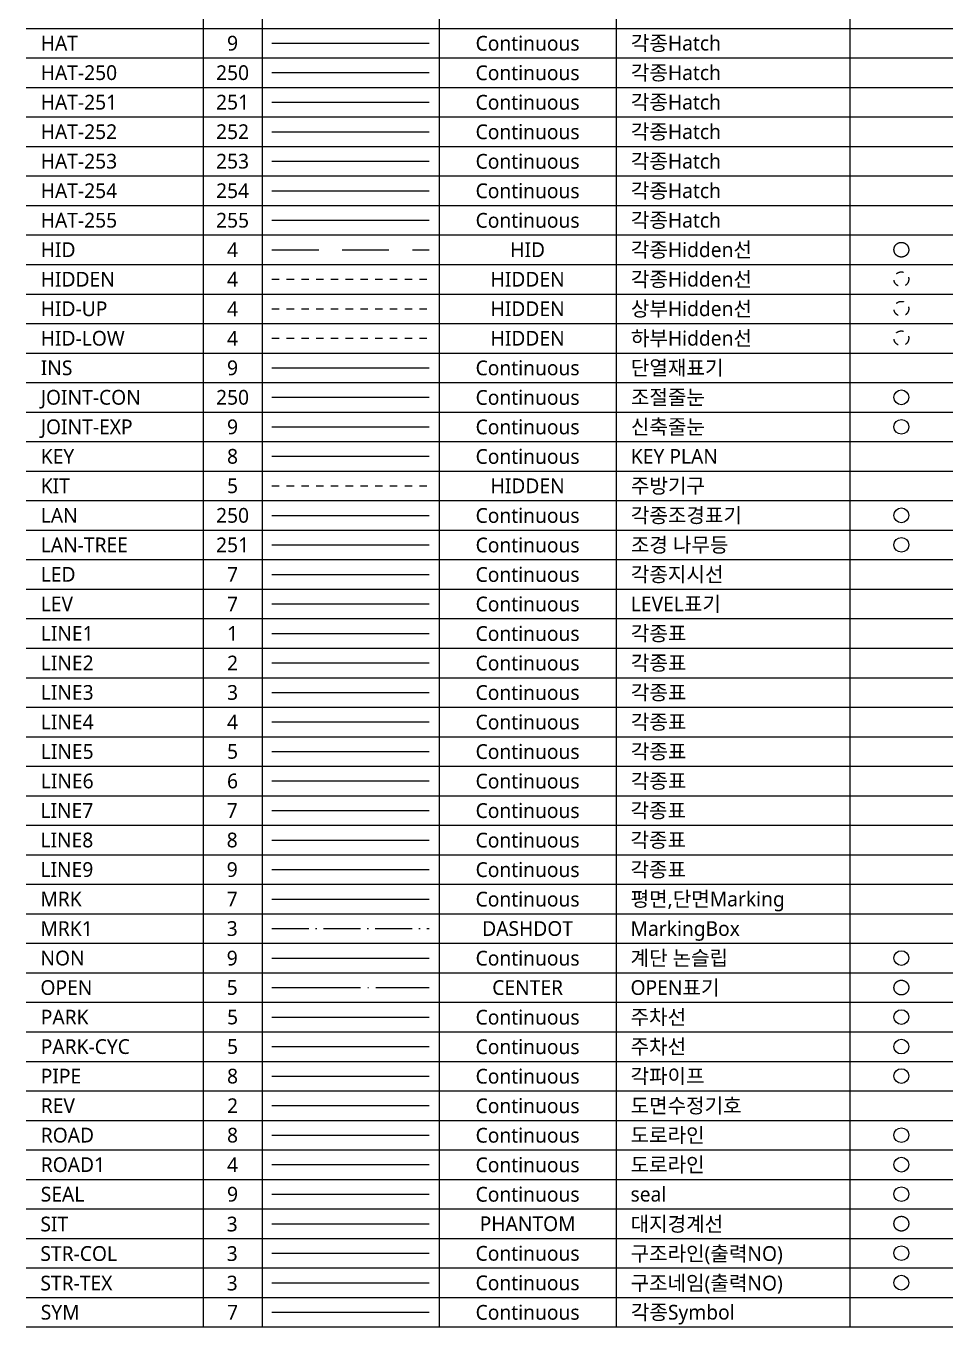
# Model space of a CAD drawing. Header units: millimetres. Extents: x 107602 to 329326, y 78309 to 188874.
# Drawn here: x 249126 to 286826, y 82814 to 135710 of the extents above; entities that cross this region are included whole.
import ezdxf
from ezdxf.enums import TextEntityAlignment as Align

# ---------------------------------------------------------------- set-up
doc = ezdxf.new("R2010")
doc.units = ezdxf.units.MM
doc.header["$LTSCALE"] = 300
for name, pattern in [('CENTER', [14.1, 12, -1, 0.1, -1]), ('DASHDOT', [7, 5, -1, 0, -1]), ('DASHED2', [9.525, 6.35, -3.175]), ('HIDDEN', [2, 1, -1]), ('PHANTOM', [27.2, 24, -1, 0.1, -1, 0.1, -1])]:
    doc.linetypes.add(name, pattern=pattern)
for name, color, linetype in [('HAT', 9, 'Continuous'), ('HAT-250', 250, 'Continuous'), ('HAT-251', 251, 'Continuous'), ('HAT-252', 252, 'Continuous'), ('HAT-253', 253, 'Continuous'), ('HAT-254', 254, 'Continuous'), ('HAT-255', 255, 'Continuous'), ('HID', 6, 'DASHED2'), ('HID-LOW', 4, 'HIDDEN'), ('HID-UP', 4, 'HIDDEN'), ('HIDDEN', 4, 'HIDDEN'), ('INS', 9, 'Continuous'), ('JOINT-CON', 250, 'Continuous'), ('JOINT-EXP', 9, 'Continuous'), ('KEY', 251, 'Continuous'), ('KIT', 5, 'HIDDEN'), ('LAN', 250, 'Continuous'), ('LAN-TREE', 251, 'Continuous'), ('LED', 7, 'Continuous'), ('LEV', 7, 'Continuous'), ('LINE1', 1, 'Continuous'), ('LINE2', 2, 'Continuous'), ('LINE3', 3, 'Continuous'), ('LINE4', 4, 'Continuous'), ('LINE5', 5, 'Continuous'), ('LINE6', 6, 'Continuous'), ('LINE7', 7, 'Continuous'), ('LINE8', 8, 'Continuous'), ('LINE9', 9, 'Continuous'), ('MRK', 7, 'Continuous'), ('MRK1', 90, 'DASHDOT'), ('NON', 9, 'Continuous'), ('OPEN', 5, 'CENTER'), ('PARK', 5, 'Continuous'), ('PARK-CYC', 6, 'Continuous'), ('PIPE', 8, 'Continuous'), ('REV', 2, 'Continuous'), ('ROAD', 4, 'Continuous'), ('ROAD1', 4, 'Continuous'), ('SEAL', 9, 'Continuous'), ('SIT', 3, 'PHANTOM'), ('SYM', 7, 'Continuous')]:
    doc.layers.add(name, color=color, linetype=linetype)
doc.layers.add('STR-COL', color=191, linetype='Continuous', plot=False)
doc.layers.add('STR-TEX', color=56, linetype='Continuous', plot=False)
doc.styles.get("Standard").update_dxf_attribs({"font": 'NanumGothic.ttf'})

msp = doc.modelspace()

# ---------------------------------------------------------------- linework, layer by layer
at = {"layer": 'HAT'}
msp.add_line((259125.5, 135014), (265525.5, 135014), dxfattribs=at)
at = {"layer": 'HAT-250'}
msp.add_line((259125.5, 133814), (265525.5, 133814), dxfattribs=at)
at = {"layer": 'HAT-251'}
msp.add_line((259125.5, 132614), (265525.5, 132614), dxfattribs=at)
at = {"layer": 'HAT-252'}
msp.add_line((259125.5, 131414), (265525.5, 131414), dxfattribs=at)
at = {"layer": 'HAT-253'}
msp.add_line((259125.5, 130214), (265525.5, 130214), dxfattribs=at)
at = {"layer": 'HAT-254'}
msp.add_line((259125.5, 129014), (265525.5, 129014), dxfattribs=at)
at = {"layer": 'HAT-255'}
msp.add_line((259125.5, 127814), (265525.5, 127814), dxfattribs=at)
at = {"layer": 'HID'}
msp.add_line((259125.5, 126614), (265525.5, 126614), dxfattribs=at)
msp.add_circle((284725.5, 126614), 300, dxfattribs=at)
at = {"layer": 'HID-LOW'}
msp.add_line((259125.5, 123014), (265525.5, 123014), dxfattribs=at)
msp.add_circle((284725.5, 123014), 300, dxfattribs=at)
at = {"layer": 'HID-UP'}
msp.add_line((259125.5, 124214), (265525.5, 124214), dxfattribs=at)
msp.add_circle((284725.5, 124214), 300, dxfattribs=at)
at = {"layer": 'HIDDEN'}
msp.add_line((259125.5, 125414), (265525.5, 125414), dxfattribs=at)
msp.add_circle((284725.5, 125414), 300, dxfattribs=at)
at = {"layer": 'INS'}
msp.add_line((259125.5, 121814), (265525.5, 121814), dxfattribs=at)
at = {"layer": 'JOINT-CON'}
msp.add_line((259125.5, 120614), (265525.5, 120614), dxfattribs=at)
msp.add_circle((284725.5, 120614), 300, dxfattribs=at)
at = {"layer": 'JOINT-EXP'}
msp.add_line((259125.5, 119414), (265525.5, 119414), dxfattribs=at)
msp.add_circle((284725.5, 119414), 300, dxfattribs=at)
at = {"layer": 'KEY'}
msp.add_line((259125.5, 118214), (265525.5, 118214), dxfattribs=at)
at = {"layer": 'KIT'}
msp.add_line((259125.5, 117014), (265525.5, 117014), dxfattribs=at)
at = {"layer": 'LAN'}
msp.add_line((259125.5, 115814), (265525.5, 115814), dxfattribs=at)
msp.add_circle((284725.5, 115814), 300, dxfattribs=at)
at = {"layer": 'LAN-TREE'}
msp.add_line((259125.5, 114614), (265525.5, 114614), dxfattribs=at)
msp.add_circle((284725.5, 114614), 300, dxfattribs=at)
at = {"layer": 'LED'}
msp.add_line((259125.5, 113414), (265525.5, 113414), dxfattribs=at)
at = {"layer": 'LEV'}
msp.add_line((259125.5, 112214), (265525.5, 112214), dxfattribs=at)
at = {"layer": 'LINE1'}
msp.add_line((259125.5, 111014), (265525.5, 111014), dxfattribs=at)
at = {"layer": 'LINE2'}
msp.add_line((259125.5, 109814), (265525.5, 109814), dxfattribs=at)
at = {"layer": 'LINE3'}
for p, q in [((259125.5, 108614), (265525.5, 108614)), ((249125.5, 82814), (286825.5, 82814))]:
    msp.add_line(p, q, dxfattribs=at)
at = {"layer": 'LINE4'}
msp.add_line((259125.5, 107414), (265525.5, 107414), dxfattribs=at)
at = {"layer": 'LINE5'}
msp.add_line((259125.5, 106214), (265525.5, 106214), dxfattribs=at)
at = {"layer": 'LINE6'}
msp.add_line((259125.5, 105014), (265525.5, 105014), dxfattribs=at)
at = {"layer": 'LINE7'}
for p, q in [((256325.5, 186114), (256325.5, 82814)), ((265925.5, 186114), (265925.5, 82814)), ((273125.5, 186114), (273125.5, 82814)), ((282625.5, 186114), (282625.5, 82814)), ((249125.5, 135614), (286825.5, 135614)), ((249125.5, 134414), (286825.5, 134414)), ((249125.5, 133214), (286825.5, 133214)), ((249125.5, 132014), (286825.5, 132014)), ((249125.5, 130814), (286825.5, 130814)), ((249125.5, 129614), (286825.5, 129614)), ((249125.5, 128414), (286825.5, 128414)), ((249125.5, 127214), (286825.5, 127214)), ((249125.5, 126014), (286825.5, 126014)), ((249125.5, 124814), (286825.5, 124814)), ((249125.5, 123614), (286825.5, 123614)), ((249125.5, 122414), (286825.5, 122414)), ((249125.5, 121214), (286825.5, 121214)), ((249125.5, 120014), (286825.5, 120014)), ((249125.5, 118814), (286825.5, 118814)), ((249125.5, 117614), (286825.5, 117614)), ((249125.5, 116414), (286825.5, 116414)), ((249125.5, 115214), (286825.5, 115214)), ((249125.5, 114014), (286825.5, 114014)), ((249125.5, 112814), (286825.5, 112814)), ((249125.5, 111614), (286825.5, 111614)), ((249125.5, 110414), (286825.5, 110414)), ((249125.5, 109214), (286825.5, 109214)), ((249125.5, 108014), (286825.5, 108014)), ((249125.5, 106814), (286825.5, 106814)), ((249125.5, 105614), (286825.5, 105614)), ((249125.5, 104414), (286825.5, 104414)), ((259125.5, 103814), (265525.5, 103814)), ((249125.5, 103214), (286825.5, 103214)), ((249125.5, 102014), (286825.5, 102014)), ((249125.5, 100814), (286825.5, 100814)), ((249125.5, 99614), (286825.5, 99614)), ((249125.5, 98414), (286825.5, 98414)), ((249125.5, 97214), (286825.5, 97214)), ((249125.5, 96014), (286825.5, 96014)), ((249125.5, 94814), (286825.5, 94814)), ((249125.5, 93614), (286825.5, 93614)), ((249125.5, 92414), (286825.5, 92414)), ((249125.5, 91214), (286825.5, 91214)), ((249125.5, 90014), (286825.5, 90014)), ((249125.5, 88814), (286825.5, 88814)), ((249125.5, 87614), (286825.5, 87614)), ((249125.5, 86414), (286825.5, 86414)), ((249125.5, 85214), (286825.5, 85214)), ((249125.5, 84014), (286825.5, 84014))]:
    msp.add_line(p, q, dxfattribs=at)
at = {"layer": 'LINE8'}
for p, q in [((258725.5, 184814), (258725.5, 82814)), ((259125.5, 102614), (265525.5, 102614))]:
    msp.add_line(p, q, dxfattribs=at)
at = {"layer": 'LINE9'}
msp.add_line((259125.5, 101414), (265525.5, 101414), dxfattribs=at)
at = {"layer": 'MRK'}
msp.add_line((259125.5, 100214), (265525.5, 100214), dxfattribs=at)
at = {"layer": 'MRK1'}
msp.add_line((259125.5, 99014), (265525.5, 99014), dxfattribs=at)
at = {"layer": 'NON'}
msp.add_line((259125.5, 97814), (265525.5, 97814), dxfattribs=at)
msp.add_circle((284725.5, 97814), 300, dxfattribs=at)
at = {"layer": 'OPEN'}
msp.add_line((259125.5, 96614), (265525.5, 96614), dxfattribs=at)
msp.add_circle((284725.5, 96614), 300, dxfattribs=at)
at = {"layer": 'PARK'}
msp.add_line((259125.5, 95414), (265525.5, 95414), dxfattribs=at)
msp.add_circle((284725.5, 95414), 300, dxfattribs=at)
at = {"layer": 'PARK-CYC'}
msp.add_line((259125.5, 94214), (265525.5, 94214), dxfattribs=at)
msp.add_circle((284725.5, 94214), 300, dxfattribs=at)
at = {"layer": 'PIPE'}
msp.add_line((259125.5, 93014), (265525.5, 93014), dxfattribs=at)
msp.add_circle((284725.5, 93014), 300, dxfattribs=at)
at = {"layer": 'REV'}
msp.add_line((259125.5, 91814), (265525.5, 91814), dxfattribs=at)
at = {"layer": 'ROAD'}
msp.add_line((259125.5, 90614), (265525.5, 90614), dxfattribs=at)
msp.add_circle((284725.5, 90614), 300, dxfattribs=at)
at = {"layer": 'ROAD1'}
msp.add_line((259125.5, 89414), (265525.5, 89414), dxfattribs=at)
msp.add_circle((284725.5, 89414), 300, dxfattribs=at)
at = {"layer": 'SEAL'}
msp.add_line((259125.5, 88214), (265525.5, 88214), dxfattribs=at)
msp.add_circle((284725.5, 88214), 300, dxfattribs=at)
at = {"layer": 'SIT'}
msp.add_line((259125.5, 87014), (265525.5, 87014), dxfattribs=at)
msp.add_circle((284725.5, 87014), 300, dxfattribs=at)
at = {"layer": 'STR-COL'}
msp.add_line((259125.5, 85814), (265525.5, 85814), dxfattribs=at)
msp.add_circle((284725.5, 85814), 300, dxfattribs=at)
at = {"layer": 'STR-TEX'}
msp.add_line((259125.5, 84614), (265525.5, 84614), dxfattribs=at)
msp.add_circle((284725.5, 84614), 300, dxfattribs=at)
at = {"layer": 'SYM'}
msp.add_line((259125.5, 83414), (265525.5, 83414), dxfattribs=at)

# ---------------------------------------------------------------- texts
at = {"layer": 'HAT'}
for s, p in [('HAT', (249725.5, 135014)), ('각종Hatch', (273725.5, 135014))]:
    msp.add_text(s, height=600, dxfattribs=at).set_placement(p, align=Align.MIDDLE_LEFT)
for s, p in [('9', (257525.5, 135014)), ('Continuous', (269525.5, 135014))]:
    msp.add_text(s, height=600, dxfattribs=at).set_placement(p, align=Align.MIDDLE)
at = {"layer": 'HAT-250'}
for s, p in [('HAT-250', (249725.5, 133814)), ('각종Hatch', (273725.5, 133814))]:
    msp.add_text(s, height=600, dxfattribs=at).set_placement(p, align=Align.MIDDLE_LEFT)
for s, p in [('250', (257525.5, 133814)), ('Continuous', (269525.5, 133814))]:
    msp.add_text(s, height=600, dxfattribs=at).set_placement(p, align=Align.MIDDLE)
at = {"layer": 'HAT-251'}
for s, p in [('HAT-251', (249725.5, 132614)), ('각종Hatch', (273725.5, 132614))]:
    msp.add_text(s, height=600, dxfattribs=at).set_placement(p, align=Align.MIDDLE_LEFT)
for s, p in [('251', (257525.5, 132614)), ('Continuous', (269525.5, 132614))]:
    msp.add_text(s, height=600, dxfattribs=at).set_placement(p, align=Align.MIDDLE)
at = {"layer": 'HAT-252'}
for s, p in [('HAT-252', (249725.5, 131414)), ('각종Hatch', (273725.5, 131414))]:
    msp.add_text(s, height=600, dxfattribs=at).set_placement(p, align=Align.MIDDLE_LEFT)
for s, p in [('252', (257525.5, 131414)), ('Continuous', (269525.5, 131414))]:
    msp.add_text(s, height=600, dxfattribs=at).set_placement(p, align=Align.MIDDLE)
at = {"layer": 'HAT-253'}
for s, p in [('HAT-253', (249725.5, 130214)), ('각종Hatch', (273725.5, 130214))]:
    msp.add_text(s, height=600, dxfattribs=at).set_placement(p, align=Align.MIDDLE_LEFT)
for s, p in [('253', (257525.5, 130214)), ('Continuous', (269525.5, 130214))]:
    msp.add_text(s, height=600, dxfattribs=at).set_placement(p, align=Align.MIDDLE)
at = {"layer": 'HAT-254'}
for s, p in [('HAT-254', (249725.5, 129014)), ('각종Hatch', (273725.5, 129014))]:
    msp.add_text(s, height=600, dxfattribs=at).set_placement(p, align=Align.MIDDLE_LEFT)
for s, p in [('254', (257525.5, 129014)), ('Continuous', (269525.5, 129014))]:
    msp.add_text(s, height=600, dxfattribs=at).set_placement(p, align=Align.MIDDLE)
at = {"layer": 'HAT-255'}
for s, p in [('HAT-255', (249725.5, 127814)), ('각종Hatch', (273725.5, 127814))]:
    msp.add_text(s, height=600, dxfattribs=at).set_placement(p, align=Align.MIDDLE_LEFT)
for s, p in [('255', (257525.5, 127814)), ('Continuous', (269525.5, 127814))]:
    msp.add_text(s, height=600, dxfattribs=at).set_placement(p, align=Align.MIDDLE)
at = {"layer": 'HID'}
for s, p in [('각종Hidden선', (273725.5, 126614)), ('HID', (249725.5, 126614))]:
    msp.add_text(s, height=600, dxfattribs=at).set_placement(p, align=Align.MIDDLE_LEFT)
for s, p in [('4', (257525.5, 126614)), ('HID', (269525.5, 126614))]:
    msp.add_text(s, height=600, dxfattribs=at).set_placement(p, align=Align.MIDDLE)
at = {"layer": 'HID-LOW'}
for s, p in [('HID-LOW', (249725.5, 123014)), ('하부Hidden선', (273725.5, 123014))]:
    msp.add_text(s, height=600, dxfattribs=at).set_placement(p, align=Align.MIDDLE_LEFT)
msp.add_text('4', height=600, dxfattribs=at).set_placement((257525.5, 123014), align=Align.MIDDLE)
at = {"layer": 'HID-UP'}
for s, p in [('HID-UP', (249725.5, 124214)), ('상부Hidden선', (273725.5, 124214))]:
    msp.add_text(s, height=600, dxfattribs=at).set_placement(p, align=Align.MIDDLE_LEFT)
for s, p in [('4', (257525.5, 124214)), ('HIDDEN', (269525.5, 124214)), ('HIDDEN', (269525.5, 123014))]:
    msp.add_text(s, height=600, dxfattribs=at).set_placement(p, align=Align.MIDDLE)
at = {"layer": 'HIDDEN'}
for s, p in [('HIDDEN', (249725.5, 125414)), ('각종Hidden선', (273725.5, 125414))]:
    msp.add_text(s, height=600, dxfattribs=at).set_placement(p, align=Align.MIDDLE_LEFT)
for s, p in [('4', (257525.5, 125414)), ('HIDDEN', (269525.5, 125414))]:
    msp.add_text(s, height=600, dxfattribs=at).set_placement(p, align=Align.MIDDLE)
at = {"layer": 'INS'}
for s, p in [('단열재표기', (273725.5, 121814)), ('INS', (249725.5, 121814))]:
    msp.add_text(s, height=600, dxfattribs=at).set_placement(p, align=Align.MIDDLE_LEFT)
for s, p in [('9', (257525.5, 121814)), ('Continuous', (269525.5, 121814))]:
    msp.add_text(s, height=600, dxfattribs=at).set_placement(p, align=Align.MIDDLE)
at = {"layer": 'JOINT-CON'}
for s, p in [('JOINT-CON', (249725.5, 120614)), ('조절줄눈', (273725.5, 120614))]:
    msp.add_text(s, height=600, dxfattribs=at).set_placement(p, align=Align.MIDDLE_LEFT)
for s, p in [('250', (257525.5, 120614)), ('Continuous', (269525.5, 120614))]:
    msp.add_text(s, height=600, dxfattribs=at).set_placement(p, align=Align.MIDDLE)
at = {"layer": 'JOINT-EXP'}
for s, p in [('JOINT-EXP', (249725.5, 119414)), ('신축줄눈', (273725.5, 119414))]:
    msp.add_text(s, height=600, dxfattribs=at).set_placement(p, align=Align.MIDDLE_LEFT)
for s, p in [('9', (257525.5, 119414)), ('Continuous', (269525.5, 119414))]:
    msp.add_text(s, height=600, dxfattribs=at).set_placement(p, align=Align.MIDDLE)
at = {"layer": 'KEY'}
for s, p in [('KEY', (249725.5, 118214)), ('KEY PLAN', (273725.5, 118214))]:
    msp.add_text(s, height=600, dxfattribs=at).set_placement(p, align=Align.MIDDLE_LEFT)
for s, p in [('8', (257525.5, 118214)), ('Continuous', (269525.5, 118214))]:
    msp.add_text(s, height=600, dxfattribs=at).set_placement(p, align=Align.MIDDLE)
at = {"layer": 'KIT'}
for s, p in [('KIT', (249725.5, 117014)), ('주방기구', (273725.5, 117014))]:
    msp.add_text(s, height=600, dxfattribs=at).set_placement(p, align=Align.MIDDLE_LEFT)
for s, p in [('5', (257525.5, 117014)), ('HIDDEN', (269525.5, 117014))]:
    msp.add_text(s, height=600, dxfattribs=at).set_placement(p, align=Align.MIDDLE)
at = {"layer": 'LAN'}
for s, p in [('LAN', (249725.5, 115814)), ('각종조경표기', (273725.5, 115814))]:
    msp.add_text(s, height=600, dxfattribs=at).set_placement(p, align=Align.MIDDLE_LEFT)
for s, p in [('250', (257525.5, 115814)), ('Continuous', (269525.5, 115814))]:
    msp.add_text(s, height=600, dxfattribs=at).set_placement(p, align=Align.MIDDLE)
at = {"layer": 'LAN-TREE'}
for s, p in [('LAN-TREE', (249725.5, 114614)), ('조경 나무등', (273725.5, 114614))]:
    msp.add_text(s, height=600, dxfattribs=at).set_placement(p, align=Align.MIDDLE_LEFT)
for s, p in [('251', (257525.5, 114614)), ('Continuous', (269525.5, 114614))]:
    msp.add_text(s, height=600, dxfattribs=at).set_placement(p, align=Align.MIDDLE)
at = {"layer": 'LED'}
for s, p in [('Continuous', (269525.5, 113414)), ('7', (257525.5, 113414))]:
    msp.add_text(s, height=600, dxfattribs=at).set_placement(p, align=Align.MIDDLE)
for s, p in [('각종지시선', (273725.5, 113414)), ('LED', (249725.5, 113414))]:
    msp.add_text(s, height=600, dxfattribs=at).set_placement(p, align=Align.MIDDLE_LEFT)
at = {"layer": 'LEV'}
for s, p in [('LEV', (249725.5, 112214)), ('LEVEL표기', (273725.5, 112214))]:
    msp.add_text(s, height=600, dxfattribs=at).set_placement(p, align=Align.MIDDLE_LEFT)
for s, p in [('7', (257525.5, 112214)), ('Continuous', (269525.5, 112214))]:
    msp.add_text(s, height=600, dxfattribs=at).set_placement(p, align=Align.MIDDLE)
at = {"layer": 'LINE1'}
for s, p in [('LINE1', (249725.5, 111014)), ('각종표', (273725.5, 111014))]:
    msp.add_text(s, height=600, dxfattribs=at).set_placement(p, align=Align.MIDDLE_LEFT)
for s, p in [('1', (257525.5, 111014)), ('Continuous', (269525.5, 111014))]:
    msp.add_text(s, height=600, dxfattribs=at).set_placement(p, align=Align.MIDDLE)
at = {"layer": 'LINE2'}
for s, p in [('LINE2', (249725.5, 109814)), ('각종표', (273725.5, 109814))]:
    msp.add_text(s, height=600, dxfattribs=at).set_placement(p, align=Align.MIDDLE_LEFT)
for s, p in [('2', (257525.5, 109814)), ('Continuous', (269525.5, 109814))]:
    msp.add_text(s, height=600, dxfattribs=at).set_placement(p, align=Align.MIDDLE)
at = {"layer": 'LINE3'}
for s, p in [('각종표', (273725.5, 108614)), ('LINE3', (249725.5, 108614))]:
    msp.add_text(s, height=600, dxfattribs=at).set_placement(p, align=Align.MIDDLE_LEFT)
for s, p in [('3', (257525.5, 108614)), ('Continuous', (269525.5, 108614))]:
    msp.add_text(s, height=600, dxfattribs=at).set_placement(p, align=Align.MIDDLE)
at = {"layer": 'LINE4'}
for s, p in [('LINE4', (249725.5, 107414)), ('각종표', (273725.5, 107414))]:
    msp.add_text(s, height=600, dxfattribs=at).set_placement(p, align=Align.MIDDLE_LEFT)
for s, p in [('4', (257525.5, 107414)), ('Continuous', (269525.5, 107414))]:
    msp.add_text(s, height=600, dxfattribs=at).set_placement(p, align=Align.MIDDLE)
at = {"layer": 'LINE5'}
for s, p in [('LINE5', (249725.5, 106214)), ('각종표', (273725.5, 106214))]:
    msp.add_text(s, height=600, dxfattribs=at).set_placement(p, align=Align.MIDDLE_LEFT)
for s, p in [('5', (257525.5, 106214)), ('Continuous', (269525.5, 106214))]:
    msp.add_text(s, height=600, dxfattribs=at).set_placement(p, align=Align.MIDDLE)
at = {"layer": 'LINE6'}
for s, p in [('LINE6', (249725.5, 105014)), ('각종표', (273725.5, 105014))]:
    msp.add_text(s, height=600, dxfattribs=at).set_placement(p, align=Align.MIDDLE_LEFT)
for s, p in [('6', (257525.5, 105014)), ('Continuous', (269525.5, 105014))]:
    msp.add_text(s, height=600, dxfattribs=at).set_placement(p, align=Align.MIDDLE)
at = {"layer": 'LINE7'}
for s, p in [('LINE7', (249711.2, 103814)), ('각종표', (273711.2, 103814))]:
    msp.add_text(s, height=600, dxfattribs=at).set_placement(p, align=Align.MIDDLE_LEFT)
for s, p in [('7', (257511.2, 103814)), ('Continuous', (269525.5, 103814))]:
    msp.add_text(s, height=600, dxfattribs=at).set_placement(p, align=Align.MIDDLE)
at = {"layer": 'LINE8'}
for s, p in [('LINE8', (249711.2, 102614)), ('각종표', (273711.2, 102614))]:
    msp.add_text(s, height=600, dxfattribs=at).set_placement(p, align=Align.MIDDLE_LEFT)
for s, p in [('8', (257511.2, 102614)), ('Continuous', (269525.5, 102614))]:
    msp.add_text(s, height=600, dxfattribs=at).set_placement(p, align=Align.MIDDLE)
at = {"layer": 'LINE9'}
for s, p in [('LINE9', (249711.2, 101414)), ('각종표', (273711.2, 101414))]:
    msp.add_text(s, height=600, dxfattribs=at).set_placement(p, align=Align.MIDDLE_LEFT)
for s, p in [('9', (257511.2, 101414)), ('Continuous', (269525.5, 101414))]:
    msp.add_text(s, height=600, dxfattribs=at).set_placement(p, align=Align.MIDDLE)
at = {"layer": 'MRK'}
for s, p in [('MRK', (249711.2, 100214)), ('평면,단면Marking', (273711.2, 100214))]:
    msp.add_text(s, height=600, dxfattribs=at).set_placement(p, align=Align.MIDDLE_LEFT)
for s, p in [('7', (257511.2, 100214)), ('Continuous', (269525.5, 100214))]:
    msp.add_text(s, height=600, dxfattribs=at).set_placement(p, align=Align.MIDDLE)
at = {"layer": 'MRK1'}
for s, p in [('MRK1', (249711.2, 99014)), ('MarkingBox', (273711.2, 99014))]:
    msp.add_text(s, height=600, dxfattribs=at).set_placement(p, align=Align.MIDDLE_LEFT)
for s, p in [('3', (257511.2, 99014)), ('DASHDOT', (269525.5, 99014))]:
    msp.add_text(s, height=600, dxfattribs=at).set_placement(p, align=Align.MIDDLE)
at = {"layer": 'NON'}
for s, p in [('NON', (249711.2, 97814)), ('계단 논슬립', (273711.2, 97814))]:
    msp.add_text(s, height=600, dxfattribs=at).set_placement(p, align=Align.MIDDLE_LEFT)
for s, p in [('9', (257511.2, 97814)), ('Continuous', (269525.5, 97814))]:
    msp.add_text(s, height=600, dxfattribs=at).set_placement(p, align=Align.MIDDLE)
at = {"layer": 'OPEN'}
for s, p in [('OPEN', (249711.2, 96614)), ('OPEN표기', (273711.2, 96614))]:
    msp.add_text(s, height=600, dxfattribs=at).set_placement(p, align=Align.MIDDLE_LEFT)
for s, p in [('5', (257511.2, 96614)), ('CENTER', (269525.5, 96614))]:
    msp.add_text(s, height=600, dxfattribs=at).set_placement(p, align=Align.MIDDLE)
at = {"layer": 'PARK'}
for s, p in [('주차선', (273711.2, 95414)), ('PARK', (249725.5, 95414))]:
    msp.add_text(s, height=600, dxfattribs=at).set_placement(p, align=Align.MIDDLE_LEFT)
for s, p in [('5', (257525.5, 95414)), ('Continuous', (269525.5, 95414))]:
    msp.add_text(s, height=600, dxfattribs=at).set_placement(p, align=Align.MIDDLE)
at = {"layer": 'PARK-CYC'}
for s, p in [('PARK-CYC', (249725.5, 94214)), ('주차선', (273711.2, 94214))]:
    msp.add_text(s, height=600, dxfattribs=at).set_placement(p, align=Align.MIDDLE_LEFT)
for s, p in [('5', (257525.5, 94214)), ('Continuous', (269525.5, 94214))]:
    msp.add_text(s, height=600, dxfattribs=at).set_placement(p, align=Align.MIDDLE)
at = {"layer": 'PIPE'}
for s, p in [('PIPE', (249725.5, 93014)), ('각파이프', (273711.2, 93014))]:
    msp.add_text(s, height=600, dxfattribs=at).set_placement(p, align=Align.MIDDLE_LEFT)
for s, p in [('8', (257525.5, 93014)), ('Continuous', (269525.5, 93014))]:
    msp.add_text(s, height=600, dxfattribs=at).set_placement(p, align=Align.MIDDLE)
at = {"layer": 'REV'}
for s, p in [('REV', (249725.5, 91814)), ('도면수정기호', (273711.2, 91814))]:
    msp.add_text(s, height=600, dxfattribs=at).set_placement(p, align=Align.MIDDLE_LEFT)
for s, p in [('2', (257525.5, 91814)), ('Continuous', (269525.5, 91814))]:
    msp.add_text(s, height=600, dxfattribs=at).set_placement(p, align=Align.MIDDLE)
at = {"layer": 'ROAD'}
for s, p in [('도로라인', (273711.2, 90614)), ('ROAD', (249725.5, 90614))]:
    msp.add_text(s, height=600, dxfattribs=at).set_placement(p, align=Align.MIDDLE_LEFT)
for s, p in [('8', (257525.5, 90614)), ('Continuous', (269525.5, 90614))]:
    msp.add_text(s, height=600, dxfattribs=at).set_placement(p, align=Align.MIDDLE)
at = {"layer": 'ROAD1'}
for s, p in [('ROAD1', (249725.5, 89414)), ('도로라인', (273711.2, 89414))]:
    msp.add_text(s, height=600, dxfattribs=at).set_placement(p, align=Align.MIDDLE_LEFT)
for s, p in [('4', (257525.5, 89414)), ('Continuous', (269525.5, 89414))]:
    msp.add_text(s, height=600, dxfattribs=at).set_placement(p, align=Align.MIDDLE)
at = {"layer": 'SEAL'}
for s, p in [('SEAL', (249725.5, 88214)), ('seal', (273711.2, 88214))]:
    msp.add_text(s, height=600, dxfattribs=at).set_placement(p, align=Align.MIDDLE_LEFT)
for s, p in [('9', (257525.5, 88214)), ('Continuous', (269525.5, 88214))]:
    msp.add_text(s, height=600, dxfattribs=at).set_placement(p, align=Align.MIDDLE)
at = {"layer": 'SIT'}
for s, p in [('SIT', (249711.2, 86999.8)), ('대지경계선', (273711.2, 86999.8))]:
    msp.add_text(s, height=600, dxfattribs=at).set_placement(p, align=Align.MIDDLE_LEFT)
for s, p in [('3', (257511.2, 86999.8)), ('PHANTOM', (269525.5, 87014))]:
    msp.add_text(s, height=600, dxfattribs=at).set_placement(p, align=Align.MIDDLE)
at = {"layer": 'STR-COL'}
for s, p in [('STR-COL', (249711.2, 85799.8)), ('구조라인(출력NO)', (273711.2, 85799.8))]:
    msp.add_text(s, height=600, dxfattribs=at).set_placement(p, align=Align.MIDDLE_LEFT)
for s, p in [('3', (257511.2, 85799.8)), ('Continuous', (269525.5, 85814))]:
    msp.add_text(s, height=600, dxfattribs=at).set_placement(p, align=Align.MIDDLE)
at = {"layer": 'STR-TEX'}
for s, p in [('STR-TEX', (249711.2, 84599.8)), ('구조네임(출력NO)', (273711.2, 84599.8))]:
    msp.add_text(s, height=600, dxfattribs=at).set_placement(p, align=Align.MIDDLE_LEFT)
for s, p in [('3', (257511.2, 84599.8)), ('Continuous', (269525.5, 84614))]:
    msp.add_text(s, height=600, dxfattribs=at).set_placement(p, align=Align.MIDDLE)
at = {"layer": 'SYM'}
for s, p in [('SYM', (249725.5, 83414)), ('각종Symbol', (273725.5, 83414))]:
    msp.add_text(s, height=600, dxfattribs=at).set_placement(p, align=Align.MIDDLE_LEFT)
for s, p in [('7', (257525.5, 83414)), ('Continuous', (269525.5, 83414))]:
    msp.add_text(s, height=600, dxfattribs=at).set_placement(p, align=Align.MIDDLE)

doc.saveas('drawing.dxf')
